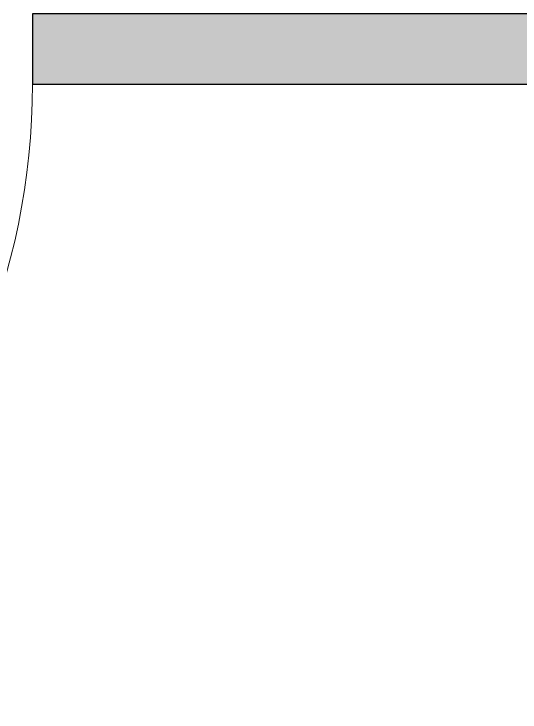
# Model space of a CAD drawing. Header units: millimetres. Extents: x 155927 to 295199, y -4084 to 97293.
# Drawn here: x 221251 to 221988, y 12593 to 13608 of the extents above; entities that cross this region are included whole.
import ezdxf

# ---------------------------------------------------------------- set-up
doc = ezdxf.new("R2010")
doc.units = ezdxf.units.MM
doc.header["$MEASUREMENT"] = 0
for name, color, linetype, lineweight in [('A-DOOR', 4, 'CONTINUOUS', 9), ('A-WALL-PATT', 7, 'CONTINUOUS', 9), ('I-WALL', 7, 'CONTINUOUS', 9)]:
    doc.layers.add(name, color=color, linetype=linetype, lineweight=lineweight)

msp = doc.modelspace()

# ---------------------------------------------------------------- hatches: boundary and pattern name
at = {"layer": 'A-WALL-PATT'}
h = msp.add_hatch(color=256, dxfattribs=at)
h.paths.add_polyline_path([(224975.1, 13505.6), (225448.8, 13505.6), (225448.8, 13607.6), (223954.3, 13607.6), (223954.3, 13505.6)], flags=0)
h.paths.add_polyline_path([(221278.3, 13505.6), (222944.3, 13505.6), (222944.3, 13607.6), (221278.3, 13607.6)], flags=0)
h.paths.add_polyline_path([(220268.3, 13505.6), (220268.3, 13607.6), (220150.8, 13607.6), (220150.8, 13505.6), (220172.3, 13505.6)], flags=0)

# ---------------------------------------------------------------- linework, layer by layer
at = {"layer": 'A-DOOR'}
msp.add_arc((220268.3, 13505.6), 1010, 270, 0, dxfattribs=at)
at = {"layer": 'I-WALL', "lineweight": 30}
for p, q in [((222944.3, 13607.6), (221278.3, 13607.6)), ((221278.3, 13607.6), (221278.3, 13505.6)), ((221278.3, 13505.6), (222724.8, 13505.6))]:
    msp.add_line(p, q, dxfattribs=at)

doc.saveas('drawing.dxf')
